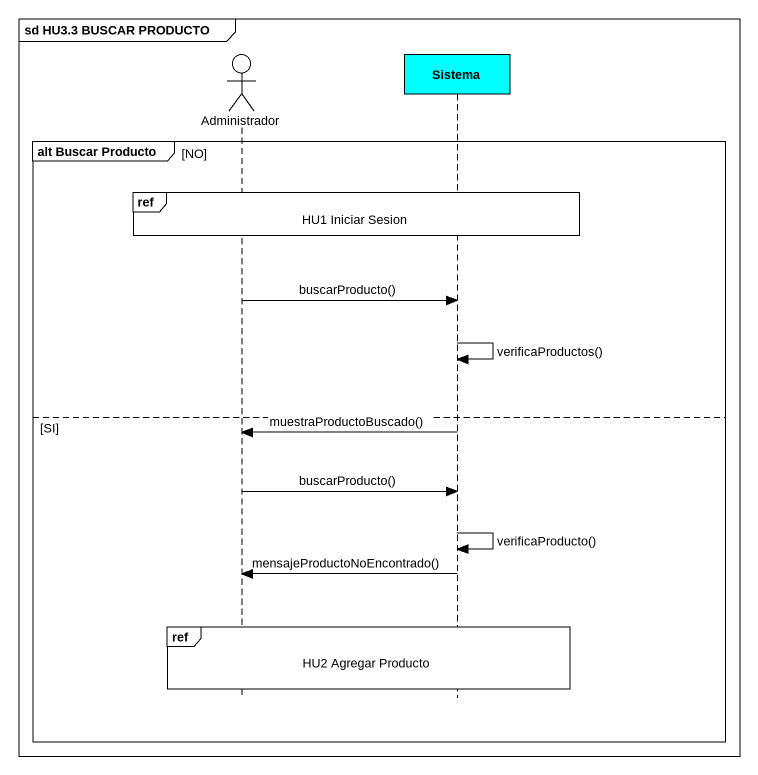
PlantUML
@startuml
mainframe sd HU3.3 BUSCAR PRODUCTO
hide footbox
actor Administrador #FFFFFF
participant Sistema #00FFFF

group alt Buscar Producto [NO]
  ref over Administrador, Sistema : HU1 Iniciar Sesion
  Administrador -> Sistema : buscarProducto()
  Sistema -> Sistema : verificaProductos()
else SI
  Sistema -> Administrador : muestraProductoBuscado()
  Administrador -> Sistema : buscarProducto()
  Sistema -> Sistema : verificaProducto()
  Sistema -> Administrador : mensajeProductoNoEncontrado()
  ref over Administrador, Sistema : HU2 Agregar Producto
end
@enduml
